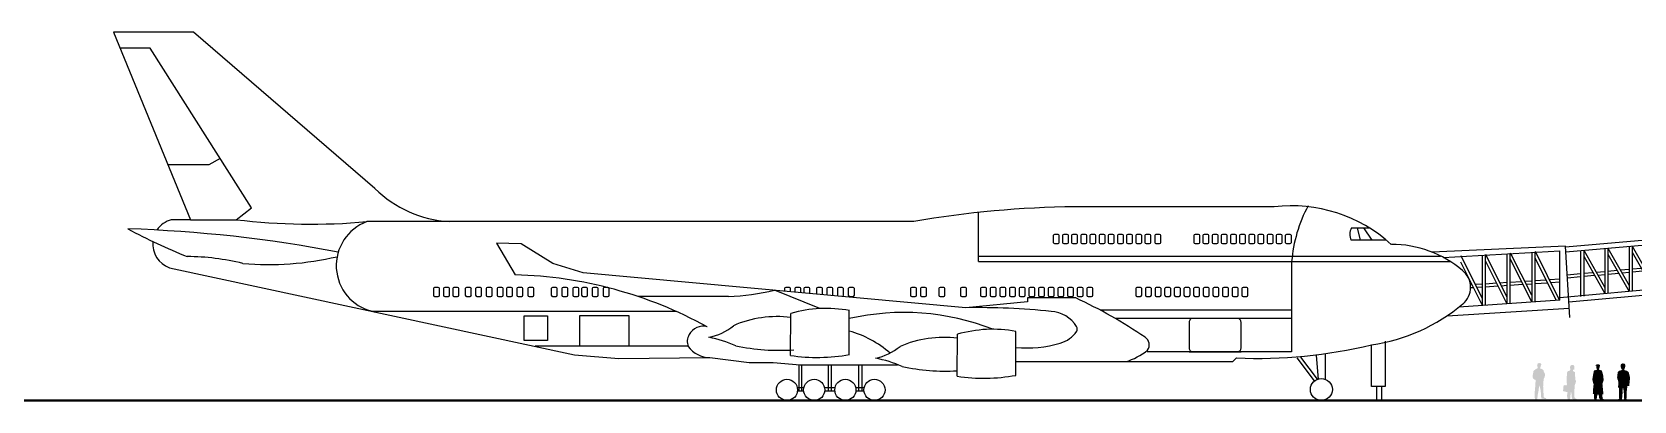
# Model space of a CAD drawing. Header units: metres. Extents: x 2330 to 2661, y 695 to 924.
# Drawn here: x 2389.9 to 2469.5, y 786.3 to 804.6 of the extents above; entities that cross this region are included whole.
import ezdxf

# ---------------------------------------------------------------- set-up
doc = ezdxf.new("R2010")
doc.units = ezdxf.units.M
doc.header["$LTSCALE"] = 20
doc.layers.add('Columns', color=30, linetype='Continuous', lineweight=40)
doc.layers.add('People', color=254, linetype='Continuous', lineweight=13)
doc.layers.add('Tree and Others', color=74, linetype='Continuous')

# ---------------------------------------------------------------- blocks, each defined once
blk = doc.blocks.new('*U2')
at = {"linetype": 'Continuous'}
for points in [[(8832, -3251), (8815, -3289), (8956, -3265)], [(8956, -3265), (8815, -3289), (8961, -3314)], [(8815, -3289), (8821, -3322), (8961, -3314)], [(8961, -3314), (8821, -3322), (8954, -3352)], [(8821, -3322), (8824, -3350), (8954, -3352)], [(8824, -3350), (8828, -3368), (8954, -3352)], [(8954, -3352), (8828, -3368), (8941, -3394)], [(8828, -3368), (8843, -3400), (8941, -3394)], [(8877, -3232), (8832, -3251), (8937, -3240)], [(8937, -3240), (8832, -3251), (8956, -3265)], [(8941, -3394), (8843, -3400), (8924, -3413)], [(8843, -3400), (8869, -3422), (8924, -3413)], [(8845, -3425), (8844, -3440), (8938, -3441)], [(8869, -3422), (8845, -3425), (8938, -3441)], [(8924, -3413), (8869, -3422), (8938, -3441)], [(8729, -3501), (8710, -3655), (9100, -3641)], [(9100, -3641), (8710, -3655), (9101, -3725)], [(8710, -3655), (8721, -3719), (9101, -3725)], [(8721, -3719), (8735, -3752), (9101, -3725)], [(8773, -3458), (8729, -3501), (9012, -3461)], [(9012, -3461), (8729, -3501), (9064, -3497)], [(9064, -3497), (8729, -3501), (9100, -3641)], [(9101, -3725), (8735, -3752), (9087, -3865)], [(8735, -3752), (8747, -3807), (9087, -3865)], [(8747, -3807), (8740, -3972), (9087, -3865)], [(9087, -3865), (8740, -3972), (9081, -3868)], [(9081, -3868), (8740, -3972), (9088, -3887)], [(9088, -3887), (8740, -3972), (9028, -3926)], [(8844, -3440), (8773, -3458), (8938, -3441)], [(8938, -3441), (8773, -3458), (9012, -3461)], [(9088, -3887), (9028, -3926), (9080, -3926)], [(8737, -4337), (8682, -4358), (8858, -4343)], [(8858, -4343), (8682, -4358), (8852, -4368)], [(8682, -4358), (8682, -4366), (8761, -4367)], [(8682, -4358), (8761, -4367), (8824, -4367)], [(8682, -4358), (8824, -4367), (8852, -4368)], [(8682, -4366), (8738, -4370), (8761, -4367)], [(8780, -4308), (8737, -4337), (8855, -4317)], [(8855, -4317), (8737, -4337), (8859, -4319)], [(8859, -4319), (8737, -4337), (8861, -4328)], [(8861, -4328), (8737, -4337), (8858, -4343)], [(9028, -3926), (8740, -3972), (8891, -3979)], [(8740, -3972), (8766, -3977), (8891, -3979)], [(8761, -4367), (8773, -4368), (8824, -4367)], [(8766, -3977), (8880, -3983), (8891, -3979)], [(8766, -3977), (8771, -4088), (8880, -3983)], [(8771, -4119), (8768, -4302), (8877, -4149)], [(8877, -4149), (8768, -4302), (8873, -4201)], [(8873, -4201), (8768, -4302), (8864, -4293)], [(8864, -4293), (8768, -4302), (8855, -4317)], [(8768, -4302), (8780, -4308), (8855, -4317)], [(8880, -3983), (8771, -4088), (8887, -3984)], [(8887, -3984), (8771, -4088), (8874, -4079)], [(8874, -4079), (8771, -4088), (8876, -4102)], [(8771, -4088), (8771, -4119), (8876, -4102)], [(8876, -4102), (8771, -4119), (8877, -4149)], [(8824, -4367), (8773, -4368), (8824, -4370)], [(8824, -4367), (8827, -4368), (8852, -4368)], [(9028, -3926), (8891, -3979), (9009, -4044)], [(8891, -3979), (8911, -4074), (9009, -4044)], [(9009, -4044), (8911, -4074), (9007, -4079)], [(8911, -4074), (8913, -4108), (9007, -4079)], [(9007, -4079), (8913, -4108), (9002, -4134)], [(8913, -4108), (8916, -4138), (9002, -4134)], [(8925, -4322), (8913, -4348), (9010, -4352)], [(8913, -4348), (8928, -4367), (9010, -4352)], [(9002, -4134), (8916, -4138), (9007, -4197)], [(8916, -4138), (8916, -4183), (9007, -4197)], [(8916, -4183), (8931, -4298), (9007, -4197)], [(8916, -4183), (8922, -4299), (8931, -4298)], [(8931, -4298), (8925, -4322), (9003, -4299)], [(9003, -4299), (8925, -4322), (8991, -4311)], [(8991, -4311), (8925, -4322), (9010, -4352)], [(9010, -4352), (8928, -4367), (9002, -4368)], [(9007, -4197), (8931, -4298), (9003, -4299)]]:
    blk.add_solid(points, dxfattribs=at)
blk = doc.blocks.new('*U4')
at = {"linetype": 'Continuous'}
for points in [[(7936, -2911), (7885, -3172), (8356, -3028)], [(8356, -3028), (7885, -3172), (8386, -3149)], [(8064, -2879), (7936, -2911), (8314, -2907)], [(8314, -2907), (7936, -2911), (8356, -3028)], [(8003, -2676), (8002, -2686), (8225, -2698)], [(8002, -2686), (8045, -2701), (8225, -2698)], [(8016, -2665), (8003, -2676), (8225, -2698)], [(8055, -2656), (8016, -2665), (8225, -2698)], [(8225, -2698), (8045, -2701), (8215, -2703)], [(8045, -2701), (8048, -2772), (8215, -2703)], [(8215, -2703), (8048, -2772), (8223, -2729)], [(8223, -2729), (8048, -2772), (8221, -2750)], [(8221, -2750), (8048, -2772), (8210, -2770)], [(8210, -2770), (8048, -2772), (8184, -2839)], [(8048, -2772), (8081, -2847), (8184, -2839)], [(8057, -2615), (8055, -2656), (8225, -2638)], [(8225, -2638), (8055, -2656), (8225, -2698)], [(8089, -2608), (8057, -2615), (8225, -2638)], [(8081, -2847), (8064, -2879), (8196, -2879)], [(8196, -2879), (8064, -2879), (8314, -2907)], [(8184, -2839), (8081, -2847), (8196, -2879)], [(8138, -2606), (8089, -2608), (8225, -2638)], [(7885, -3172), (7858, -3348), (8409, -3383)], [(7858, -3348), (7877, -3445), (8409, -3383)], [(8409, -3383), (7877, -3445), (8349, -3556)], [(7877, -3445), (7921, -3585), (8349, -3556)], [(7900, -3758), (7881, -4058), (8398, -4058)], [(8386, -3149), (7885, -3172), (8409, -3383)], [(7921, -3585), (7900, -3758), (8358, -3674)], [(8358, -3674), (7900, -3758), (8398, -4058)], [(8349, -3556), (7921, -3585), (8358, -3674)], [(8398, -4058), (7881, -4058), (7938, -4059)], [(8398, -4058), (7938, -4059), (8339, -4075)], [(7938, -4059), (8167, -4079), (8339, -4075)], [(7938, -4059), (8102, -4083), (8167, -4079)], [(7938, -4059), (7939, -4282), (8102, -4083)], [(8102, -4083), (7939, -4282), (7962, -4282)], [(7962, -4282), (7946, -4338), (8071, -4290)], [(8071, -4290), (7946, -4338), (8075, -4326)], [(8075, -4326), (7946, -4338), (8075, -4370)], [(7946, -4338), (7948, -4372), (8075, -4370)], [(8102, -4083), (7962, -4282), (8071, -4290)], [(8339, -4075), (8167, -4079), (8361, -4282)], [(8167, -4079), (8225, -4285), (8361, -4282)], [(8167, -4079), (8192, -4287), (8225, -4285)], [(8225, -4285), (8217, -4368), (8374, -4366)], [(8374, -4366), (8217, -4368), (8282, -4368)], [(8361, -4282), (8225, -4285), (8459, -4329)], [(8225, -4285), (8374, -4366), (8459, -4329)], [(8459, -4329), (8374, -4366), (8469, -4368)]]:
    blk.add_solid(points, dxfattribs=at)
blk = doc.blocks.new('A$C5AC052E7')
at = {"layer": 'Tree and Others'}
for p, q in [((-87.302, 11.757), (-91.277, 11.757)), ((-91.277, 11.757), (-87.442, 2.432)), ((-78.284, 3.977), (-87.302, 11.757)), ((-89.442, 10.949), (-90.945, 10.949)), ((-84.42, 3.023), (-89.442, 10.949)), ((-86.532, 5.153), (-88.561, 5.153)), ((-85.969, 5.467), (-86.532, 5.153)), ((-87.442, 2.432), (-88.398, 2.432)), ((-87.442, 2.432), (-85.171, 2.432)), ((-85.171, 2.432), (-84.42, 3.023)), ((-48.315, 0.348), (-48.315, 2.79)), ((-33.633, 3.075), (-43.528, 3.075)), ((-19.162, 1.083), (-2.35, 2.554)), ((-74.608, 2.338), (-78.687, 2.338)), ((-51.53, 2.338), (-74.608, 2.338)), ((-29.796, 2.02), (-28.896, 2.02)), ((-29.508, 2.02), (-29.359, 1.415)), ((-29.201, 2.02), (-28.783, 1.415)), ((-19.148, 0.833), (-2.358, 2.299)), ((-71.021, 1.232), (-72.253, 1.265)), ((-72.253, 1.265), (-71.316, -0.31)), ((-69.46, 0.248), (-71.021, 1.232)), ((-28.057, 1.415), (-29.811, 1.415)), ((-19.164, 1.122), (-25.784, 0.813)), ((-25.242, 0.559), (-19.446, 0.891)), ((-20.844, 0.811), (-20.844, -1.663)), ((-20.694, 0.82), (-20.694, -1.649)), ((-19.463, -1.562), (-20.662, 0.844)), ((-19.446, -1.56), (-19.446, 0.891)), ((-18.96, -2.429), (-19.164, 1.122)), ((-18.415, 0.897), (-18.415, -1.384)), ((-18.26, 0.911), (-18.265, -1.375)), ((-18.26, 0.911), (-17.208, -0.944)), ((-17.208, 1.003), (-17.208, -1.23)), ((-17.058, 1.016), (-17.058, -1.221)), ((-17.058, 1.016), (-16.002, -0.839)), ((-16.006, 1.108), (-16.006, -1.125)), ((-15.861, 0.822), (-14.803, -1.033)), ((-15.856, 1.121), (-15.856, -1.116)), ((-15.856, 1.121), (-14.805, -0.735)), ((-88.487, 0.043), (-68.373, -4.283)), ((-67.941, -0.201), (-69.46, 0.248)), ((-48.315, 0.625), (-25.367, 0.625)), ((-48.315, 0.348), (-24.882, 0.348)), ((-32.765, 0.348), (-32.765, -2.472)), ((-23.303, -1.804), (-24.363, 0.322)), ((-23.303, -1.468), (-24.35, 0.632)), ((-23.303, 0.67), (-23.303, -1.834)), ((-23.153, 0.679), (-23.153, -1.823)), ((-22.074, -1.734), (-23.133, 0.393)), ((-22.074, -1.397), (-23.121, 0.703)), ((-22.074, 0.741), (-22.074, -1.747)), ((-21.924, 0.749), (-21.924, -1.736)), ((-20.844, -1.663), (-21.904, 0.463)), ((-20.844, -1.327), (-21.891, 0.774)), ((-19.625, -1.573), (-20.675, 0.534)), ((-3.502, 0.008), (-19.446, -1.448)), ((-18.265, 0.612), (-17.206, -1.243)), ((-17.058, 0.717), (-16, -1.138)), ((-15.856, -0.011), (-15.409, 0.03)), ((-48.942, -1.942), (-67.941, -0.201)), ((-23.889, -0.794), (-23.809, -0.789)), ((-23.647, -0.779), (-23.303, -0.757)), ((-23.153, -0.748), (-22.583, -0.711)), ((-22.421, -0.701), (-22.074, -0.679)), ((-21.924, -0.669), (-21.358, -0.633)), ((-21.924, -0.82), (-21.285, -0.779)), ((-21.195, -0.623), (-20.844, -0.601)), ((-21.122, -0.769), (-20.844, -0.751)), ((-20.694, -0.591), (-20.132, -0.556)), ((-20.694, -0.742), (-20.059, -0.701)), ((-19.969, -0.545), (-19.446, -0.512)), ((-19.897, -0.691), (-19.446, -0.662)), ((-19.082, -0.307), (-18.415, -0.246)), ((-19.068, -0.456), (-18.415, -0.396)), ((-3.562, -0.25), (-19.004, -1.671)), ((-18.263, -0.383), (-17.725, -0.333)), ((-18.262, -0.232), (-17.807, -0.19)), ((-17.644, -0.175), (-17.208, -0.135)), ((-17.563, -0.318), (-17.208, -0.286)), ((-17.058, -0.122), (-16.603, -0.08)), ((-17.058, -0.272), (-16.522, -0.223)), ((-16.443, -0.065), (-16.006, -0.025)), ((-16.361, -0.208), (-16.006, -0.176)), ((-15.856, -0.162), (-15.328, -0.114)), ((-60.735, -1.388), (-65.213, -1.388)), ((-56.189, -1.987), (-58.441, -1.071)), ((-43.49, -1.454), (-45.883, -1.454)), ((-45.883, -1.454), (-45.883, -1.646)), ((-19.446, -1.56), (-24.461, -1.916)), ((-23.88, -0.944), (-23.736, -0.935)), ((-23.574, -0.925), (-23.303, -0.908)), ((-23.153, -0.898), (-22.511, -0.857)), ((-22.348, -0.847), (-22.074, -0.829)), ((-78.43, -2.12), (-63.343, -2.118)), ((-57.649, -4.317), (-57.632, -2.23)), ((-54.73, -4.27), (-54.73, -2.085)), ((-45.883, -1.646), (-48.942, -1.942)), ((-32.765, -2.066), (-42.272, -2.066)), ((-25.048, -2.349), (-18.987, -1.961)), ((-20.684, -1.648), (-20.694, -1.628)), ((-46.461, -5.303), (-46.461, -3.118)), ((-32.765, -2.472), (-41.534, -2.472)), ((-32.765, -2.472), (-32.765, -4.14)), ((-62.733, -3.861), (-70.338, -3.861)), ((-49.38, -5.35), (-49.363, -3.263)), ((-28.796, -5.849), (-28.796, -3.783)), ((-28.116, -3.607), (-28.116, -5.849)), ((-68.373, -4.283), (-66.17, -4.464)), ((-66.17, -4.464), (-61.653, -4.422)), ((-61.653, -4.422), (-59.708, -4.66)), ((-59.708, -4.66), (-58.51, -4.66)), ((-58.51, -4.66), (-57.178, -4.773)), ((-57.238, -4.768), (-57.238, -6.071)), ((-57.178, -4.773), (-52.33, -4.773)), ((-57.099, -4.773), (-57.099, -6.071)), ((-55.787, -4.773), (-55.787, -6.071)), ((-55.629, -4.773), (-55.629, -6.071)), ((-54.271, -4.773), (-54.271, -6.071)), ((-54.113, -4.773), (-54.113, -6.071)), ((-46.461, -4.623), (-35.68, -4.623)), ((-32.765, -4.14), (-39.941, -4.14)), ((-35.68, -4.623), (-35.497, -4.44)), ((-31.629, -5.579), (-32.492, -4.426)), ((-31.481, -5.495), (-32.305, -4.395)), ((-31.552, -4.311), (-31.454, -5.485)), ((-31.097, -4.246), (-31.097, -5.495)), ((-57.316, -5.903), (-56.985, -5.903)), ((-57.304, -6.071), (-56.997, -6.071)), ((-55.963, -5.903), (-55.437, -5.903)), ((-55.951, -6.071), (-55.449, -6.071)), ((-54.415, -5.903), (-53.993, -5.903)), ((-54.403, -6.071), (-54.006, -6.071)), ((-28.116, -5.849), (-28.796, -5.849))]:
    blk.add_line(p, q, dxfattribs=at)
for points in [[(-44.601, 1.638), (-44.601, 1.302)], [(-44.364, 1.699), (-44.54, 1.699)], [(-44.303, 1.302), (-44.303, 1.638)], [(-44.147, 1.638), (-44.147, 1.302)], [(-43.909, 1.699), (-44.086, 1.699)], [(-43.848, 1.302), (-43.848, 1.638)], [(-43.692, 1.638), (-43.692, 1.302)], [(-43.455, 1.699), (-43.631, 1.699)], [(-43.394, 1.302), (-43.394, 1.638)], [(-43.238, 1.638), (-43.238, 1.302)], [(-43, 1.699), (-43.177, 1.699)], [(-42.939, 1.302), (-42.939, 1.638)], [(-42.783, 1.638), (-42.783, 1.302)], [(-42.546, 1.699), (-42.722, 1.699)], [(-42.485, 1.302), (-42.485, 1.638)], [(-42.329, 1.638), (-42.329, 1.302)], [(-42.091, 1.699), (-42.268, 1.699)], [(-42.03, 1.302), (-42.03, 1.638)], [(-41.874, 1.638), (-41.874, 1.302)], [(-41.637, 1.699), (-41.813, 1.699)], [(-41.576, 1.302), (-41.576, 1.638)], [(-41.42, 1.638), (-41.42, 1.302)], [(-41.183, 1.699), (-41.359, 1.699)], [(-41.121, 1.302), (-41.121, 1.638)], [(-40.966, 1.638), (-40.966, 1.302)], [(-40.728, 1.699), (-40.904, 1.699)], [(-40.667, 1.302), (-40.667, 1.638)], [(-40.511, 1.638), (-40.511, 1.302)], [(-40.274, 1.699), (-40.45, 1.699)], [(-40.212, 1.302), (-40.212, 1.638)], [(-40.057, 1.638), (-40.057, 1.302)], [(-39.819, 1.699), (-39.995, 1.699)], [(-39.758, 1.302), (-39.758, 1.638)], [(-39.565, 1.638), (-39.565, 1.302)], [(-39.327, 1.699), (-39.504, 1.699)], [(-39.266, 1.302), (-39.266, 1.638)], [(-37.624, 1.638), (-37.624, 1.302)], [(-37.387, 1.699), (-37.563, 1.699)], [(-37.326, 1.302), (-37.326, 1.638)], [(-37.17, 1.638), (-37.17, 1.302)], [(-36.932, 1.699), (-37.109, 1.699)], [(-36.871, 1.302), (-36.871, 1.638)], [(-36.715, 1.638), (-36.715, 1.302)], [(-36.478, 1.699), (-36.654, 1.699)], [(-36.417, 1.302), (-36.417, 1.638)], [(-36.261, 1.638), (-36.261, 1.302)], [(-36.024, 1.699), (-36.2, 1.699)], [(-35.962, 1.302), (-35.962, 1.638)], [(-35.807, 1.638), (-35.807, 1.302)], [(-35.569, 1.699), (-35.745, 1.699)], [(-35.508, 1.302), (-35.508, 1.638)], [(-35.352, 1.638), (-35.352, 1.302)], [(-35.115, 1.699), (-35.291, 1.699)], [(-35.054, 1.302), (-35.054, 1.638)], [(-34.898, 1.638), (-34.898, 1.302)], [(-34.66, 1.699), (-34.837, 1.699)], [(-34.599, 1.302), (-34.599, 1.638)], [(-34.443, 1.638), (-34.443, 1.302)], [(-34.206, 1.699), (-34.382, 1.699)], [(-34.145, 1.302), (-34.145, 1.638)], [(-33.989, 1.638), (-33.989, 1.302)], [(-33.751, 1.699), (-33.928, 1.699)], [(-33.69, 1.302), (-33.69, 1.638)], [(-33.534, 1.638), (-33.534, 1.302)], [(-33.297, 1.699), (-33.473, 1.699)], [(-33.236, 1.302), (-33.236, 1.638)], [(-33.08, 1.638), (-33.08, 1.302)], [(-32.842, 1.699), (-33.019, 1.699)], [(-32.781, 1.302), (-32.781, 1.638)], [(-44.54, 1.241), (-44.364, 1.241)], [(-44.086, 1.241), (-43.909, 1.241)], [(-43.631, 1.241), (-43.455, 1.241)], [(-43.177, 1.241), (-43, 1.241)], [(-42.722, 1.241), (-42.546, 1.241)], [(-42.268, 1.241), (-42.091, 1.241)], [(-41.813, 1.241), (-41.637, 1.241)], [(-41.359, 1.241), (-41.183, 1.241)], [(-40.904, 1.241), (-40.728, 1.241)], [(-40.45, 1.241), (-40.274, 1.241)], [(-39.995, 1.241), (-39.819, 1.241)], [(-39.504, 1.241), (-39.327, 1.241)], [(-37.563, 1.241), (-37.387, 1.241)], [(-37.109, 1.241), (-36.932, 1.241)], [(-36.654, 1.241), (-36.478, 1.241)], [(-36.2, 1.241), (-36.024, 1.241)], [(-35.745, 1.241), (-35.569, 1.241)], [(-35.291, 1.241), (-35.115, 1.241)], [(-34.837, 1.241), (-34.66, 1.241)], [(-34.382, 1.241), (-34.206, 1.241)], [(-33.928, 1.241), (-33.751, 1.241)], [(-33.473, 1.241), (-33.297, 1.241)], [(-33.019, 1.241), (-32.842, 1.241)], [(-75.384, -0.991), (-75.384, -1.327)], [(-75.146, -0.93), (-75.323, -0.93)], [(-75.323, -1.388), (-75.146, -1.388)], [(-75.085, -1.327), (-75.085, -0.991)], [(-74.879, -0.991), (-74.879, -1.327)], [(-74.642, -0.93), (-74.818, -0.93)], [(-74.818, -1.388), (-74.642, -1.388)], [(-74.581, -1.327), (-74.581, -0.991)], [(-74.422, -0.991), (-74.422, -1.327)], [(-74.184, -0.93), (-74.361, -0.93)], [(-74.361, -1.388), (-74.184, -1.388)], [(-74.123, -1.327), (-74.123, -0.991)], [(-73.799, -0.991), (-73.799, -1.327)], [(-73.561, -0.93), (-73.738, -0.93)], [(-73.738, -1.388), (-73.561, -1.388)], [(-73.5, -1.327), (-73.5, -0.991)], [(-73.286, -0.991), (-73.286, -1.327)], [(-73.049, -0.93), (-73.225, -0.93)], [(-73.225, -1.388), (-73.049, -1.388)], [(-72.988, -1.327), (-72.988, -0.991)], [(-72.762, -0.991), (-72.762, -1.327)], [(-72.525, -0.93), (-72.701, -0.93)], [(-72.701, -1.388), (-72.525, -1.388)], [(-72.464, -1.327), (-72.464, -0.991)], [(-72.217, -0.991), (-72.217, -1.327)], [(-71.979, -0.93), (-72.156, -0.93)], [(-72.156, -1.388), (-71.979, -1.388)], [(-71.918, -1.327), (-71.918, -0.991)], [(-71.76, -0.991), (-71.76, -1.327)], [(-71.523, -0.93), (-71.699, -0.93)], [(-71.699, -1.388), (-71.523, -1.388)], [(-71.462, -1.327), (-71.462, -0.991)], [(-71.236, -0.991), (-71.236, -1.327)], [(-70.999, -0.93), (-71.175, -0.93)], [(-71.175, -1.388), (-70.999, -1.388)], [(-70.937, -1.327), (-70.937, -0.991)], [(-70.691, -0.991), (-70.691, -1.327)], [(-70.453, -0.93), (-70.63, -0.93)], [(-70.63, -1.388), (-70.453, -1.388)], [(-70.392, -1.327), (-70.392, -0.991)], [(-69.528, -0.991), (-69.528, -1.327)], [(-69.291, -0.93), (-69.467, -0.93)], [(-69.467, -1.388), (-69.291, -1.388)], [(-69.23, -1.327), (-69.23, -0.991)], [(-69.004, -0.991), (-69.004, -1.327)], [(-68.767, -0.93), (-68.943, -0.93)], [(-68.943, -1.388), (-68.767, -1.388)], [(-68.705, -1.327), (-68.705, -0.991)], [(-68.459, -0.991), (-68.459, -1.327)], [(-68.221, -0.93), (-68.398, -0.93)], [(-68.398, -1.388), (-68.221, -1.388)], [(-68.16, -1.327), (-68.16, -0.991)], [(-68.022, -0.991), (-68.022, -1.327)], [(-67.785, -0.93), (-67.961, -0.93)], [(-67.961, -1.388), (-67.785, -1.388)], [(-67.724, -1.327), (-67.724, -0.991)], [(-67.498, -0.991), (-67.498, -1.327)], [(-67.261, -0.93), (-67.437, -0.93)], [(-67.437, -1.388), (-67.261, -1.388)], [(-67.199, -1.327), (-67.199, -0.991)], [(-66.953, -0.991), (-66.953, -1.327)], [(-66.715, -0.93), (-66.892, -0.93)], [(-66.892, -1.388), (-66.715, -1.388)], [(-66.654, -1.327), (-66.654, -0.991)], [(-57.947, -0.991), (-57.947, -1.117)], [(-57.709, -0.93), (-57.886, -0.93)], [(-57.648, -1.144), (-57.648, -0.991)], [(-57.442, -0.991), (-57.442, -1.163)], [(-57.205, -0.93), (-57.381, -0.93)], [(-57.144, -1.19), (-57.144, -0.991)], [(-56.985, -0.991), (-56.985, -1.205)], [(-56.747, -0.93), (-56.924, -0.93)], [(-56.686, -1.232), (-56.686, -0.991)], [(-56.362, -0.991), (-56.362, -1.262)], [(-56.124, -0.93), (-56.301, -0.93)], [(-56.063, -1.289), (-56.063, -0.991)], [(-55.849, -0.991), (-55.849, -1.309)], [(-55.612, -0.93), (-55.788, -0.93)], [(-55.551, -1.327), (-55.551, -0.991)], [(-55.325, -0.991), (-55.325, -1.327)], [(-55.088, -0.93), (-55.264, -0.93)], [(-55.027, -1.327), (-55.027, -0.991)], [(-54.78, -0.991), (-54.78, -1.327)], [(-54.542, -0.93), (-54.719, -0.93)], [(-54.719, -1.388), (-54.542, -1.388)], [(-54.481, -1.327), (-54.481, -0.991)], [(-51.692, -0.991), (-51.692, -1.327)], [(-51.454, -0.93), (-51.631, -0.93)], [(-51.631, -1.388), (-51.454, -1.388)], [(-51.393, -1.327), (-51.393, -0.991)], [(-51.203, -0.991), (-51.203, -1.327)], [(-50.965, -0.93), (-51.142, -0.93)], [(-51.142, -1.388), (-50.965, -1.388)], [(-50.904, -1.327), (-50.904, -0.991)], [(-50.282, -0.991), (-50.282, -1.327)], [(-50.045, -0.93), (-50.221, -0.93)], [(-50.221, -1.388), (-50.045, -1.388)], [(-49.984, -1.327), (-49.984, -0.991)], [(-49.203, -0.991), (-49.203, -1.327)], [(-48.966, -0.93), (-49.142, -0.93)], [(-49.142, -1.388), (-48.966, -1.388)], [(-48.905, -1.327), (-48.905, -0.991)], [(-48.213, -0.991), (-48.213, -1.327)], [(-47.975, -0.93), (-48.151, -0.93)], [(-48.151, -1.388), (-47.975, -1.388)], [(-47.914, -1.327), (-47.914, -0.991)], [(-47.733, -0.991), (-47.733, -1.327)], [(-47.495, -0.93), (-47.672, -0.93)], [(-47.672, -1.388), (-47.495, -1.388)], [(-47.434, -1.327), (-47.434, -0.991)], [(-47.253, -0.991), (-47.253, -1.327)], [(-47.016, -0.93), (-47.192, -0.93)], [(-47.192, -1.388), (-47.016, -1.388)], [(-46.954, -1.327), (-46.954, -0.991)], [(-46.773, -0.991), (-46.773, -1.327)], [(-46.536, -0.93), (-46.712, -0.93)], [(-46.712, -1.388), (-46.536, -1.388)], [(-46.475, -1.327), (-46.475, -0.991)], [(-46.293, -0.991), (-46.293, -1.327)], [(-46.056, -0.93), (-46.232, -0.93)], [(-46.232, -1.388), (-46.056, -1.388)], [(-45.995, -1.327), (-45.995, -0.991)], [(-45.814, -0.991), (-45.814, -1.327)], [(-45.576, -0.93), (-45.752, -0.93)], [(-45.752, -1.388), (-45.576, -1.388)], [(-45.515, -1.327), (-45.515, -0.991)], [(-45.334, -0.991), (-45.334, -1.327)], [(-45.096, -0.93), (-45.273, -0.93)], [(-45.273, -1.388), (-45.096, -1.388)], [(-45.035, -1.327), (-45.035, -0.991)], [(-44.854, -0.991), (-44.854, -1.327)], [(-44.616, -0.93), (-44.793, -0.93)], [(-44.793, -1.388), (-44.616, -1.388)], [(-44.555, -1.327), (-44.555, -0.991)], [(-44.374, -0.991), (-44.374, -1.327)], [(-44.137, -0.93), (-44.313, -0.93)], [(-44.313, -1.388), (-44.137, -1.388)], [(-44.075, -1.327), (-44.075, -0.991)], [(-43.894, -0.991), (-43.894, -1.327)], [(-43.657, -0.93), (-43.833, -0.93)], [(-43.833, -1.388), (-43.657, -1.388)], [(-43.596, -1.327), (-43.596, -0.991)], [(-43.414, -0.991), (-43.414, -1.327)], [(-43.177, -0.93), (-43.353, -0.93)], [(-43.353, -1.388), (-43.177, -1.388)], [(-43.116, -1.327), (-43.116, -0.991)], [(-42.935, -0.991), (-42.935, -1.327)], [(-42.697, -0.93), (-42.873, -0.93)], [(-42.873, -1.388), (-42.697, -1.388)], [(-42.636, -1.327), (-42.636, -0.991)], [(-40.511, -0.991), (-40.511, -1.327)], [(-40.274, -0.93), (-40.45, -0.93)], [(-40.45, -1.388), (-40.274, -1.388)], [(-40.212, -1.327), (-40.212, -0.991)], [(-40.031, -0.991), (-40.031, -1.327)], [(-39.794, -0.93), (-39.97, -0.93)], [(-39.97, -1.388), (-39.794, -1.388)], [(-39.733, -1.327), (-39.733, -0.991)], [(-39.551, -0.991), (-39.551, -1.327)], [(-39.314, -0.93), (-39.49, -0.93)], [(-39.49, -1.388), (-39.314, -1.388)], [(-39.253, -1.327), (-39.253, -0.991)], [(-39.072, -0.991), (-39.072, -1.327)], [(-38.834, -0.93), (-39.01, -0.93)], [(-39.01, -1.388), (-38.834, -1.388)], [(-38.773, -1.327), (-38.773, -0.991)], [(-38.592, -0.991), (-38.592, -1.327)], [(-38.354, -0.93), (-38.531, -0.93)], [(-38.531, -1.388), (-38.354, -1.388)], [(-38.293, -1.327), (-38.293, -0.991)], [(-38.112, -0.991), (-38.112, -1.327)], [(-37.875, -0.93), (-38.051, -0.93)], [(-38.051, -1.388), (-37.875, -1.388)], [(-37.813, -1.327), (-37.813, -0.991)], [(-37.632, -0.991), (-37.632, -1.327)], [(-37.395, -0.93), (-37.571, -0.93)], [(-37.571, -1.388), (-37.395, -1.388)], [(-37.334, -1.327), (-37.334, -0.991)], [(-37.152, -0.991), (-37.152, -1.327)], [(-36.915, -0.93), (-37.091, -0.93)], [(-37.091, -1.388), (-36.915, -1.388)], [(-36.854, -1.327), (-36.854, -0.991)], [(-36.673, -0.991), (-36.673, -1.327)], [(-36.435, -0.93), (-36.611, -0.93)], [(-36.611, -1.388), (-36.435, -1.388)], [(-36.374, -1.327), (-36.374, -0.991)], [(-36.193, -0.991), (-36.193, -1.327)], [(-35.955, -0.93), (-36.132, -0.93)], [(-36.132, -1.388), (-35.955, -1.388)], [(-35.894, -1.327), (-35.894, -0.991)], [(-35.713, -0.991), (-35.713, -1.327)], [(-35.475, -0.93), (-35.652, -0.93)], [(-35.652, -1.388), (-35.475, -1.388)], [(-35.414, -1.327), (-35.414, -0.991)], [(-35.233, -0.991), (-35.233, -1.327)], [(-34.996, -0.93), (-35.172, -0.93)], [(-35.172, -1.388), (-34.996, -1.388)], [(-34.935, -1.327), (-34.935, -0.991)], [(-35.279, -2.472), (-37.857, -2.472)], [(-37.857, -2.667), (-37.857, -3.945)], [(-35.279, -3.945), (-35.279, -2.667)], [(-37.857, -4.14), (-35.279, -4.14)], [(-28.557, -5.849), (-28.557, -6.55), (-28.294, -6.55), (-28.294, -5.849)]]:
    blk.add_lwpolyline(points, dxfattribs=at)
for points in [[(-69.714, -3.575), (-70.875, -3.575), (-70.875, -2.354), (-69.714, -2.354)], [(-65.684, -3.861), (-68.115, -3.861), (-68.115, -2.336), (-65.684, -2.336)]]:
    blk.add_lwpolyline(points, close=True, dxfattribs=at)
for centre, radius in [((-57.827, -6.025), 0.525), ((-56.474, -6.025), 0.525), ((-54.926, -6.025), 0.525), ((-53.483, -6.025), 0.525), ((-31.289, -6.005), 0.545)]:
    blk.add_circle(centre, radius, dxfattribs=at)
for centre, radius, start, end in [((-74.228, 8.135), 5.809, 225.70795, 266.243), ((-88.069, 1.224), 1.252, 105.26549, 146.46247), ((-81.487, 32.838), 30.629, 263.09303, 275.24598), ((-42.925, -47.257), 50.336, 90.6864, 99.84311), ((-32.782, -4.261), 7.385, 47.74747, 96.62044), ((-25.627, -0.236), 7.162, 152.01894, 175.32809), ((-92.603, -64.15), 66.158, 79.11539, 88.22735), ((-77.156, 26.845), 28.25, 241.6821, 248.28229), ((-77.872, 0.148), 2.336, 110.4128, 256.18154), ((-44.54, 1.638), 0.0611, 90, 180), ((-44.364, 1.638), 0.0611, 0, 90), ((-44.086, 1.638), 0.0611, 90, 180), ((-43.909, 1.638), 0.0611, 0, 90), ((-43.631, 1.638), 0.0611, 90, 180), ((-43.455, 1.638), 0.0611, 0, 90), ((-43.177, 1.638), 0.0611, 90, 180), ((-43, 1.638), 0.0611, 0, 90), ((-42.722, 1.638), 0.0611, 90, 180), ((-42.546, 1.638), 0.0611, 0, 90), ((-42.268, 1.638), 0.0611, 90, 180), ((-42.091, 1.638), 0.0611, 0, 90), ((-41.813, 1.638), 0.0611, 90, 180), ((-41.637, 1.638), 0.0611, 0, 90), ((-41.359, 1.638), 0.0611, 90, 180), ((-41.183, 1.638), 0.0611, 0, 90), ((-40.904, 1.638), 0.0611, 90, 180), ((-40.728, 1.638), 0.0611, 0, 90), ((-40.45, 1.638), 0.0611, 90, 180), ((-40.274, 1.638), 0.0611, 0, 90), ((-39.995, 1.638), 0.0611, 90, 180), ((-39.819, 1.638), 0.0611, 0, 90), ((-39.504, 1.638), 0.0611, 90, 180), ((-39.327, 1.638), 0.0611, 0, 90), ((-37.563, 1.638), 0.0611, 90, 180), ((-37.387, 1.638), 0.0611, 0, 90), ((-37.109, 1.638), 0.0611, 90, 180), ((-36.932, 1.638), 0.0611, 0, 90), ((-36.654, 1.638), 0.0611, 90, 180), ((-36.478, 1.638), 0.0611, 0, 90), ((-36.2, 1.638), 0.0611, 90, 180), ((-36.024, 1.638), 0.0611, 0, 90), ((-35.745, 1.638), 0.0611, 90, 180), ((-35.569, 1.638), 0.0611, 0, 90), ((-35.291, 1.638), 0.0611, 90, 180), ((-35.115, 1.638), 0.0611, 0, 90), ((-34.837, 1.638), 0.0611, 90, 180), ((-34.66, 1.638), 0.0611, 0, 90), ((-34.382, 1.638), 0.0611, 90, 180), ((-34.206, 1.638), 0.0611, 0, 90), ((-33.928, 1.638), 0.0611, 90, 180), ((-33.751, 1.638), 0.0611, 0, 90), ((-33.473, 1.638), 0.0611, 90, 180), ((-33.297, 1.638), 0.0611, 0, 90), ((-33.019, 1.638), 0.0611, 90, 180), ((-32.842, 1.638), 0.0611, 0, 90), ((-29.214, 1.703), 0.663, 151.50696, 205.78218), ((-88.069, 1.224), 1.252, 174.38886, 250.49337), ((-44.54, 1.302), 0.0611, 180, 270), ((-44.364, 1.302), 0.0611, 270, 0), ((-44.086, 1.302), 0.0611, 180, 270), ((-43.909, 1.302), 0.0611, 270, 0), ((-43.631, 1.302), 0.0611, 180, 270), ((-43.455, 1.302), 0.0611, 270, 0), ((-43.177, 1.302), 0.0611, 180, 270), ((-43, 1.302), 0.0611, 270, 0), ((-42.722, 1.302), 0.0611, 180, 270), ((-42.546, 1.302), 0.0611, 270, 0), ((-42.268, 1.302), 0.0611, 180, 270), ((-42.091, 1.302), 0.0611, 270, 0), ((-41.813, 1.302), 0.0611, 180, 270), ((-41.637, 1.302), 0.0611, 270, 0), ((-41.359, 1.302), 0.0611, 180, 270), ((-41.183, 1.302), 0.0611, 270, 0), ((-40.904, 1.302), 0.0611, 180, 270), ((-40.728, 1.302), 0.0611, 270, 0), ((-40.45, 1.302), 0.0611, 180, 270), ((-40.274, 1.302), 0.0611, 270, 0), ((-39.995, 1.302), 0.0611, 180, 270), ((-39.819, 1.302), 0.0611, 270, 0), ((-39.504, 1.302), 0.0611, 180, 270), ((-39.327, 1.302), 0.0611, 270, 0), ((-37.563, 1.302), 0.0611, 180, 270), ((-37.387, 1.302), 0.0611, 270, 0), ((-37.109, 1.302), 0.0611, 180, 270), ((-36.932, 1.302), 0.0611, 270, 0), ((-36.654, 1.302), 0.0611, 180, 270), ((-36.478, 1.302), 0.0611, 270, 0), ((-36.2, 1.302), 0.0611, 180, 270), ((-36.024, 1.302), 0.0611, 270, 0), ((-35.745, 1.302), 0.0611, 180, 270), ((-35.569, 1.302), 0.0611, 270, 0), ((-35.291, 1.302), 0.0611, 180, 270), ((-35.115, 1.302), 0.0611, 270, 0), ((-34.837, 1.302), 0.0611, 180, 270), ((-34.66, 1.302), 0.0611, 270, 0), ((-34.382, 1.302), 0.0611, 180, 270), ((-34.206, 1.302), 0.0611, 270, 0), ((-33.928, 1.302), 0.0611, 180, 270), ((-33.751, 1.302), 0.0611, 270, 0), ((-33.473, 1.302), 0.0611, 180, 270), ((-33.297, 1.302), 0.0611, 270, 0), ((-33.019, 1.302), 0.0611, 180, 270), ((-32.842, 1.302), 0.0611, 270, 0), ((-27.809, -4.215), 5.421, 49.41524, 90.06765), ((-87.7, -11.443), 12.044, 76.29378, 89.56662), ((-83.562, 15.192), 14.989, 265.08487, 283.09736), ((-71.86, -21.192), 20.889, 61.19981, 88.51012), ((-24.947, -0.933), 1.067, 309.35949, 51.49224), ((-75.323, -0.991), 0.0611, 90, 180), ((-75.323, -1.327), 0.0611, 180, 270), ((-75.146, -0.991), 0.0611, 0, 90), ((-75.146, -1.327), 0.0611, 270, 0), ((-74.818, -0.991), 0.0611, 90, 180), ((-74.818, -1.327), 0.0611, 180, 270), ((-74.642, -0.991), 0.0611, 0, 90), ((-74.642, -1.327), 0.0611, 270, 0), ((-74.361, -0.991), 0.0611, 90, 180), ((-74.361, -1.327), 0.0611, 180, 270), ((-74.184, -0.991), 0.0611, 0, 90), ((-74.184, -1.327), 0.0611, 270, 0), ((-73.738, -0.991), 0.0611, 90, 180), ((-73.738, -1.327), 0.0611, 180, 270), ((-73.561, -0.991), 0.0611, 0, 90), ((-73.561, -1.327), 0.0611, 270, 0), ((-73.225, -0.991), 0.0611, 90, 180), ((-73.225, -1.327), 0.0611, 180, 270), ((-73.049, -0.991), 0.0611, 0, 90), ((-73.049, -1.327), 0.0611, 270, 0), ((-72.701, -0.991), 0.0611, 90, 180), ((-72.701, -1.327), 0.0611, 180, 270), ((-72.525, -0.991), 0.0611, 0, 90), ((-72.525, -1.327), 0.0611, 270, 0), ((-72.156, -0.991), 0.0611, 90, 180), ((-72.156, -1.327), 0.0611, 180, 270), ((-71.979, -0.991), 0.0611, 0, 90), ((-71.979, -1.327), 0.0611, 270, 0), ((-71.699, -0.991), 0.0611, 90, 180), ((-71.699, -1.327), 0.0611, 180, 270), ((-71.523, -0.991), 0.0611, 0, 90), ((-71.523, -1.327), 0.0611, 270, 0), ((-71.175, -0.991), 0.0611, 90, 180), ((-71.175, -1.327), 0.0611, 180, 270), ((-70.999, -0.991), 0.0611, 0, 90), ((-70.999, -1.327), 0.0611, 270, 0), ((-70.63, -0.991), 0.0611, 90, 180), ((-70.63, -1.327), 0.0611, 180, 270), ((-70.453, -0.991), 0.0611, 0, 90), ((-70.453, -1.327), 0.0611, 270, 0), ((-69.467, -0.991), 0.0611, 90, 180), ((-69.467, -1.327), 0.0611, 180, 270), ((-69.291, -0.991), 0.0611, 0, 90), ((-69.291, -1.327), 0.0611, 270, 0), ((-68.943, -0.991), 0.0611, 90, 180), ((-68.943, -1.327), 0.0611, 180, 270), ((-68.767, -0.991), 0.0611, 0, 90), ((-68.767, -1.327), 0.0611, 270, 0), ((-68.398, -0.991), 0.0611, 90, 180), ((-68.398, -1.327), 0.0611, 180, 270), ((-68.221, -0.991), 0.0611, 0, 90), ((-68.221, -1.327), 0.0611, 270, 0), ((-67.961, -0.991), 0.0611, 90, 180), ((-67.961, -1.327), 0.0611, 180, 270), ((-67.785, -0.991), 0.0611, 0, 90), ((-67.785, -1.327), 0.0611, 270, 0), ((-67.437, -0.991), 0.0611, 90, 180), ((-67.437, -1.327), 0.0611, 180, 270), ((-67.261, -0.991), 0.0611, 0, 90), ((-67.261, -1.327), 0.0611, 270, 0), ((-66.892, -0.991), 0.0611, 90, 180), ((-66.892, -1.327), 0.0611, 180, 270), ((-66.715, -0.991), 0.0611, 0, 90), ((-66.715, -1.327), 0.0611, 270, 0), ((-61.209, 10.509), 11.907, 272.28408, 283.44056), ((-57.886, -0.991), 0.0611, 90, 180), ((-57.709, -0.991), 0.0611, 0, 90), ((-57.381, -0.991), 0.0611, 90, 180), ((-57.205, -0.991), 0.0611, 0, 90), ((-56.924, -0.991), 0.0611, 90, 180), ((-56.747, -0.991), 0.0611, 0, 90), ((-56.301, -0.991), 0.0611, 90, 180), ((-56.124, -0.991), 0.0611, 0, 90), ((-55.788, -0.991), 0.0611, 90, 180), ((-55.612, -0.991), 0.0611, 0, 90), ((-55.612, -1.327), 0.0611, 350.98448, 0), ((-55.264, -0.991), 0.0611, 90, 180), ((-55.264, -1.327), 0.0611, 180, 210.57015), ((-55.088, -0.991), 0.0611, 0, 90), ((-55.088, -1.327), 0.0611, 296.74269, 0), ((-54.719, -0.991), 0.0611, 90, 180), ((-54.719, -1.327), 0.0611, 180, 270), ((-54.542, -0.991), 0.0611, 0, 90), ((-54.542, -1.327), 0.0611, 270, 0), ((-51.631, -0.991), 0.0611, 90, 180), ((-51.631, -1.327), 0.0611, 180, 270), ((-51.454, -0.991), 0.0611, 0, 90), ((-51.454, -1.327), 0.0611, 270, 0), ((-51.142, -0.991), 0.0611, 90, 180), ((-51.142, -1.327), 0.0611, 180, 270), ((-50.965, -0.991), 0.0611, 0, 90), ((-50.965, -1.327), 0.0611, 270, 0), ((-50.221, -0.991), 0.0611, 90, 180), ((-50.221, -1.327), 0.0611, 180, 270), ((-50.045, -0.991), 0.0611, 0, 90), ((-50.045, -1.327), 0.0611, 270, 0), ((-49.142, -0.991), 0.0611, 90, 180), ((-49.142, -1.327), 0.0611, 180, 270), ((-48.966, -0.991), 0.0611, 0, 90), ((-48.966, -1.327), 0.0611, 270, 0), ((-48.151, -0.991), 0.0611, 90, 180), ((-48.151, -1.327), 0.0611, 180, 270), ((-47.975, -0.991), 0.0611, 0, 90), ((-47.975, -1.327), 0.0611, 270, 0), ((-47.672, -0.991), 0.0611, 90, 180), ((-47.672, -1.327), 0.0611, 180, 270), ((-47.495, -0.991), 0.0611, 0, 90), ((-47.495, -1.327), 0.0611, 270, 0), ((-47.192, -0.991), 0.0611, 90, 180), ((-47.192, -1.327), 0.0611, 180, 270), ((-47.016, -0.991), 0.0611, 0, 90), ((-47.016, -1.327), 0.0611, 270, 0), ((-46.712, -0.991), 0.0611, 90, 180), ((-46.712, -1.327), 0.0611, 180, 270), ((-46.536, -0.991), 0.0611, 0, 90), ((-46.536, -1.327), 0.0611, 270, 0), ((-46.232, -0.991), 0.0611, 90, 180), ((-46.232, -1.327), 0.0611, 180, 270), ((-46.056, -0.991), 0.0611, 0, 90), ((-46.056, -1.327), 0.0611, 270, 0), ((-45.752, -0.991), 0.0611, 90, 180), ((-45.752, -1.327), 0.0611, 180, 270), ((-45.576, -0.991), 0.0611, 0, 90), ((-45.576, -1.327), 0.0611, 270, 0), ((-45.273, -0.991), 0.0611, 90, 180), ((-45.273, -1.327), 0.0611, 180, 270), ((-45.096, -0.991), 0.0611, 0, 90), ((-45.096, -1.327), 0.0611, 270, 0), ((-44.793, -0.991), 0.0611, 90, 180), ((-44.793, -1.327), 0.0611, 180, 270), ((-44.616, -0.991), 0.0611, 0, 90), ((-44.616, -1.327), 0.0611, 270, 0), ((-44.313, -0.991), 0.0611, 90, 180), ((-44.313, -1.327), 0.0611, 180, 270), ((-44.137, -0.991), 0.0611, 0, 90), ((-44.137, -1.327), 0.0611, 270, 0), ((-43.833, -0.991), 0.0611, 90, 180), ((-43.833, -1.327), 0.0611, 180, 270), ((-43.657, -0.991), 0.0611, 0, 90), ((-43.657, -1.327), 0.0611, 270, 0), ((-53.834, -23.717), 24.548, 55.821, 65.0801), ((-43.353, -0.991), 0.0611, 90, 180), ((-43.353, -1.327), 0.0611, 180, 270), ((-43.177, -0.991), 0.0611, 0, 90), ((-43.177, -1.327), 0.0611, 270, 0), ((-42.873, -0.991), 0.0611, 90, 180), ((-42.873, -1.327), 0.0611, 180, 270), ((-42.697, -0.991), 0.0611, 0, 90), ((-42.697, -1.327), 0.0611, 270, 0), ((-40.45, -0.991), 0.0611, 90, 180), ((-40.45, -1.327), 0.0611, 180, 270), ((-40.274, -0.991), 0.0611, 0, 90), ((-40.274, -1.327), 0.0611, 270, 0), ((-39.97, -0.991), 0.0611, 90, 180), ((-39.97, -1.327), 0.0611, 180, 270), ((-39.794, -0.991), 0.0611, 0, 90), ((-39.794, -1.327), 0.0611, 270, 0), ((-39.49, -0.991), 0.0611, 90, 180), ((-39.49, -1.327), 0.0611, 180, 270), ((-39.314, -0.991), 0.0611, 0, 90), ((-39.314, -1.327), 0.0611, 270, 0), ((-39.01, -0.991), 0.0611, 90, 180), ((-39.01, -1.327), 0.0611, 180, 270), ((-38.834, -0.991), 0.0611, 0, 90), ((-38.834, -1.327), 0.0611, 270, 0), ((-38.531, -0.991), 0.0611, 90, 180), ((-38.531, -1.327), 0.0611, 180, 270), ((-38.354, -0.991), 0.0611, 0, 90), ((-38.354, -1.327), 0.0611, 270, 0), ((-38.051, -0.991), 0.0611, 90, 180), ((-38.051, -1.327), 0.0611, 180, 270), ((-37.875, -0.991), 0.0611, 0, 90), ((-37.875, -1.327), 0.0611, 270, 0), ((-37.571, -0.991), 0.0611, 90, 180), ((-37.571, -1.327), 0.0611, 180, 270), ((-37.395, -0.991), 0.0611, 0, 90), ((-37.395, -1.327), 0.0611, 270, 0), ((-37.091, -0.991), 0.0611, 90, 180), ((-37.091, -1.327), 0.0611, 180, 270), ((-36.915, -0.991), 0.0611, 0, 90), ((-36.915, -1.327), 0.0611, 270, 0), ((-36.611, -0.991), 0.0611, 90, 180), ((-36.611, -1.327), 0.0611, 180, 270), ((-36.435, -0.991), 0.0611, 0, 90), ((-36.435, -1.327), 0.0611, 270, 0), ((-36.132, -0.991), 0.0611, 90, 180), ((-36.132, -1.327), 0.0611, 180, 270), ((-35.955, -0.991), 0.0611, 0, 90), ((-35.955, -1.327), 0.0611, 270, 0), ((-35.652, -0.991), 0.0611, 90, 180), ((-35.652, -1.327), 0.0611, 180, 270), ((-35.475, -0.991), 0.0611, 0, 90), ((-35.475, -1.327), 0.0611, 270, 0), ((-35.172, -0.991), 0.0611, 90, 180), ((-35.172, -1.327), 0.0611, 180, 270), ((-34.996, -0.991), 0.0611, 0, 90), ((-34.996, -1.327), 0.0611, 270, 0), ((-58.332, -7.729), 5.345, 82.48475, 113.71961), ((-55.874, -8.263), 6.284, 79.50557, 106.2375), ((-52.019, -14.314), 12.135, 68.63679, 102.91168), ((-48.376, -36.843), 34.906, 83.97846, 90.92976), ((-44.799, -3.726), 1.599, 31.94918, 86.96112), ((-30.088, 5.171), 9.047, 278.20903, 310.01924), ((-61.984, -3.657), 0.793, 76.25822, 151.62006), ((-62.239, -0.705), 2.761, 281.2488, 309.5102), ((-56.147, -8.124), 5.22, 48.81495, 74.24873), ((-47.606, -9.297), 6.284, 79.50557, 106.2375), ((-44.686, -2.234), 1.532, 286.37079, 324.9557), ((-43.707, -3.01), 0.295, 339.32158, 26.00314), ((-37.662, -2.667), 0.195, 88.44889, 180), ((-35.474, -2.667), 0.195, 0, 91.55111), ((-62.139, -3.62), 0.641, 147.98963, 202.57641), ((-61.648, -3.089), 1.333, 215.644, 269.77961), ((-63.112, -10.214), 6.945, 66.7674, 78.27446), ((-58.185, 6.539), 10.599, 258.09334, 273.77121), ((-53.97, -1.739), 2.761, 281.2488, 309.5102), ((-50.063, -8.762), 5.345, 82.48475, 113.71961), ((-45.867, 1.622), 5.565, 263.87008, 286.85054), ((-40.274, -3.784), 0.441, 323.17669, 58.384), ((-37.662, -3.945), 0.195, 180, 271.55111), ((-34.452, 19.421), 23.883, 267.49161, 283.69692), ((-35.474, -3.945), 0.195, 268.44889, 0), ((-56.333, 4.733), 9.144, 261.72931, 280.09848), ((-54.843, -11.247), 6.945, 66.7674, 78.27446), ((-41.87, -1.686), 3.062, 286.44494, 309.52725), ((-49.917, 5.506), 10.599, 258.09334, 272.91394), ((-48.065, 3.699), 9.144, 261.72931, 280.09848)]:
    blk.add_arc(centre, radius, start, end, dxfattribs=at)

msp = doc.modelspace()

# ---------------------------------------------------------------- hatches: boundary and pattern name
at = {"layer": 'People'}
msp.add_hatch(color=256, dxfattribs=at).paths.add_polyline_path([(2464.717, 788.16), (2464.711, 788.155), (2464.705, 788.148), (2464.694, 788.148), (2464.689, 788.145), (2464.687, 788.139), (2464.687, 788.123), (2464.677, 788.107), (2464.674, 788.101), (2464.667, 788.082), (2464.664, 788.053), (2464.659, 788.045), (2464.657, 788.028), (2464.66, 788.013), (2464.665, 788.001), (2464.671, 787.987), (2464.676, 787.976), (2464.679, 787.959), (2464.679, 787.931), (2464.672, 787.908), (2464.664, 787.895), (2464.65, 787.886), (2464.629, 787.881), (2464.614, 787.873), (2464.59, 787.861), (2464.564, 787.843), (2464.543, 787.827), (2464.521, 787.812), (2464.51, 787.803), (2464.491, 787.788), (2464.478, 787.776), (2464.472, 787.753), (2464.469, 787.721), (2464.467, 787.711), (2464.465, 787.698), (2464.463, 787.687), (2464.46, 787.677), (2464.45, 787.64), (2464.445, 787.617), (2464.442, 787.588), (2464.437, 787.561), (2464.433, 787.542), (2464.432, 787.532), (2464.431, 787.527), (2464.429, 787.508), (2464.429, 787.502), (2464.43, 787.485), (2464.431, 787.475), (2464.434, 787.467), (2464.439, 787.458), (2464.445, 787.446), (2464.445, 787.438), (2464.441, 787.426), (2464.447, 787.414), (2464.456, 787.402), (2464.466, 787.393), (2464.469, 787.385), (2464.469, 787.378), (2464.478, 787.369), (2464.485, 787.368), (2464.49, 787.368), (2464.509, 787.363), (2464.515, 787.359), (2464.518, 787.355), (2464.524, 787.345), (2464.535, 787.336), (2464.545, 787.336), (2464.551, 787.337), (2464.555, 787.338), (2464.582, 787.31), (2464.583, 787.302), (2464.59, 787.272), (2464.589, 787.246), (2464.585, 787.232), (2464.579, 787.217), (2464.572, 787.197), (2464.571, 787.179), (2464.573, 787.154), (2464.572, 787.115), (2464.574, 787.094), (2464.575, 787.063), (2464.565, 786.998), (2464.555, 786.937), (2464.552, 786.906), (2464.548, 786.876), (2464.547, 786.85), (2464.545, 786.833), (2464.542, 786.771), (2464.539, 786.715), (2464.538, 786.689), (2464.534, 786.626), (2464.532, 786.583), (2464.53, 786.539), (2464.526, 786.485), (2464.525, 786.455), (2464.547, 786.416), (2464.546, 786.393), (2464.544, 786.371), (2464.545, 786.355), (2464.545, 786.34), (2464.551, 786.331), (2464.56, 786.328), (2464.581, 786.322), (2464.6, 786.319), (2464.626, 786.319), (2464.641, 786.321), (2464.664, 786.326), (2464.67, 786.335), (2464.67, 786.344), (2464.665, 786.359), (2464.663, 786.372), (2464.655, 786.396), (2464.656, 786.412), (2464.661, 786.422), (2464.679, 786.456), (2464.669, 786.46), (2464.676, 786.477), (2464.674, 786.497), (2464.675, 786.536), (2464.678, 786.554), (2464.68, 786.562), (2464.684, 786.576), (2464.689, 786.6), (2464.696, 786.632), (2464.708, 786.687), (2464.715, 786.723), (2464.721, 786.755), (2464.725, 786.78), (2464.729, 786.825), (2464.737, 786.881), (2464.744, 786.924), (2464.752, 786.967), (2464.76, 787.004), (2464.778, 787.053), (2464.787, 787.005), (2464.791, 786.986), (2464.799, 786.946), (2464.803, 786.923), (2464.808, 786.903), (2464.813, 786.883), (2464.818, 786.866), (2464.822, 786.851), (2464.826, 786.839), (2464.833, 786.828), (2464.833, 786.82), (2464.833, 786.812), (2464.832, 786.807), (2464.834, 786.776), (2464.836, 786.754), (2464.837, 786.725), (2464.847, 786.653), (2464.847, 786.59), (2464.849, 786.556), (2464.854, 786.497), (2464.859, 786.453), (2464.864, 786.435), (2464.875, 786.435), (2464.873, 786.417), (2464.872, 786.4), (2464.873, 786.395), (2464.903, 786.39), (2464.932, 786.387), (2464.961, 786.39), (2464.987, 786.384), (2465.033, 786.38), (2465.055, 786.383), (2465.1, 786.375), (2465.106, 786.402), (2465.099, 786.412), (2465.09, 786.425), (2465.087, 786.426), (2465.054, 786.431), (2465.025, 786.436), (2465.008, 786.451), (2464.997, 786.465), (2464.99, 786.474), (2464.987, 786.491), (2464.984, 786.501), (2464.981, 786.506), (2464.979, 786.516), (2464.975, 786.521), (2464.975, 786.526), (2464.977, 786.541), (2464.976, 786.562), (2464.975, 786.593), (2464.974, 786.62), (2464.973, 786.652), (2464.972, 786.687), (2464.97, 786.724), (2464.969, 786.762), (2464.967, 786.833), (2464.965, 786.903), (2464.964, 786.953), (2464.964, 786.968), (2464.962, 786.986), (2464.954, 787.001), (2464.956, 787.024), (2464.958, 787.053), (2464.961, 787.083), (2464.967, 787.113), (2464.968, 787.132), (2464.967, 787.152), (2464.967, 787.179), (2464.967, 787.19), (2464.968, 787.212), (2464.969, 787.235), (2464.97, 787.255), (2464.973, 787.284), (2464.975, 787.303), (2464.975, 787.332), (2464.976, 787.35), (2464.982, 787.371), (2464.996, 787.403), (2465.003, 787.419), (2465.012, 787.439), (2465.016, 787.446), (2465.026, 787.448), (2465.028, 787.46), (2465.03, 787.476), (2465.032, 787.492), (2465.033, 787.498), (2465.037, 787.512), (2465.048, 787.525), (2465.049, 787.537), (2465.04, 787.554), (2465.038, 787.565), (2465.045, 787.572), (2465.045, 787.583), (2465.044, 787.595), (2465.043, 787.608), (2465.041, 787.622), (2465.039, 787.641), (2465.037, 787.649), (2465.032, 787.654), (2465.031, 787.666), (2465.021, 787.671), (2465.012, 787.675), (2465.008, 787.687), (2465.005, 787.714), (2464.997, 787.723), (2464.993, 787.728), (2464.987, 787.738), (2464.984, 787.748), (2464.982, 787.76), (2464.979, 787.781), (2464.97, 787.799), (2464.957, 787.818), (2464.947, 787.83), (2464.942, 787.835), (2464.93, 787.844), (2464.919, 787.851), (2464.914, 787.853), (2464.895, 787.861), (2464.887, 787.865), (2464.867, 787.873), (2464.857, 787.877), (2464.839, 787.882), (2464.827, 787.888), (2464.812, 787.894), (2464.802, 787.894), (2464.796, 787.894), (2464.804, 787.897), (2464.801, 787.898), (2464.797, 787.902), (2464.802, 787.912), (2464.81, 787.929), (2464.815, 787.938), (2464.821, 787.946), (2464.822, 787.954), (2464.823, 787.963), (2464.827, 787.972), (2464.831, 787.98), (2464.834, 787.989), (2464.834, 787.997), (2464.833, 788.005), (2464.834, 788.012), (2464.839, 788.026), (2464.841, 788.031), (2464.841, 788.04), (2464.84, 788.04), (2464.856, 788.061), (2464.86, 788.076), (2464.865, 788.087), (2464.863, 788.095), (2464.862, 788.1), (2464.862, 788.109), (2464.867, 788.114), (2464.865, 788.118), (2464.858, 788.119), (2464.846, 788.128), (2464.846, 788.131), (2464.849, 788.136), (2464.846, 788.137), (2464.841, 788.137), (2464.836, 788.139), (2464.833, 788.144), (2464.83, 788.147), (2464.827, 788.152), (2464.825, 788.155), (2464.813, 788.16), (2464.811, 788.16), (2464.808, 788.159), (2464.802, 788.159), (2464.799, 788.157), (2464.795, 788.156), (2464.795, 788.16), (2464.792, 788.158), (2464.789, 788.157), (2464.789, 788.163), (2464.787, 788.159), (2464.79, 788.168), (2464.786, 788.168), (2464.775, 788.165), (2464.765, 788.164), (2464.753, 788.165), (2464.746, 788.167), (2464.748, 788.162), (2464.736, 788.166), (2464.737, 788.16), (2464.734, 788.158), (2464.728, 788.158), (2464.724, 788.158)])
at = {"layer": 'People', "linetype": 'Continuous'}
msp.add_hatch(color=256, dxfattribs=at).paths.add_polyline_path([(2466.497, 787.991), (2466.502, 788.01), (2466.482, 788.045), (2466.463, 788.057), (2466.434, 788.065), (2466.421, 788.067), (2466.393, 788.068), (2466.376, 788.068), (2466.341, 788.056), (2466.322, 788.038), (2466.314, 788.027), (2466.294, 787.976), (2466.291, 787.937), (2466.292, 787.925), (2466.301, 787.89), (2466.301, 787.885), (2466.312, 787.851), (2466.313, 787.841), (2466.295, 787.821), (2466.282, 787.806), (2466.268, 787.791), (2466.248, 787.777), (2466.234, 787.771), (2466.224, 787.77), (2466.189, 787.765), (2466.168, 787.745), (2466.149, 787.707), (2466.135, 787.655), (2466.133, 787.635), (2466.133, 787.592), (2466.133, 787.569), (2466.131, 787.528), (2466.124, 787.483), (2466.123, 787.436), (2466.122, 787.379), (2466.124, 787.316), (2466.125, 787.254), (2466.128, 787.201), (2466.13, 787.163), (2466.132, 787.147), (2466.138, 787.144), (2466.131, 787.093), (2466.113, 787.058), (2466.045, 787.067), (2465.971, 787.057), (2465.942, 786.772), (2466.012, 786.752), (2466.076, 786.736), (2466.121, 786.727), (2466.165, 786.72), (2466.156, 786.659), (2466.147, 786.593), (2466.144, 786.56), (2466.143, 786.531), (2466.153, 786.461), (2466.159, 786.435), (2466.177, 786.365), (2466.182, 786.351), (2466.195, 786.319), (2466.207, 786.299), (2466.225, 786.285), (2466.254, 786.279), (2466.294, 786.281), (2466.315, 786.295), (2466.312, 786.316), (2466.302, 786.335), (2466.286, 786.364), (2466.299, 786.417), (2466.305, 786.463), (2466.308, 786.503), (2466.312, 786.548), (2466.314, 786.594), (2466.316, 786.638), (2466.317, 786.675), (2466.316, 786.702), (2466.355, 786.705), (2466.361, 786.652), (2466.369, 786.578), (2466.372, 786.543), (2466.374, 786.515), (2466.38, 786.454), (2466.383, 786.426), (2466.39, 786.392), (2466.392, 786.389), (2466.415, 786.374), (2466.459, 786.367), (2466.495, 786.366), (2466.525, 786.355), (2466.539, 786.352), (2466.558, 786.351), (2466.583, 786.352), (2466.604, 786.352), (2466.614, 786.352), (2466.619, 786.373), (2466.608, 786.387), (2466.584, 786.399), (2466.548, 786.414), (2466.523, 786.443), (2466.507, 786.469), (2466.495, 786.5), (2466.499, 786.558), (2466.504, 786.642), (2466.505, 786.684), (2466.506, 786.719), (2466.505, 786.772), (2466.511, 786.861), (2466.515, 786.914), (2466.52, 786.97), (2466.524, 787.022), (2466.53, 787.106), (2466.557, 787.142), (2466.576, 787.196), (2466.578, 787.232), (2466.58, 787.282), (2466.559, 787.319), (2466.553, 787.381), (2466.544, 787.499), (2466.537, 787.555), (2466.54, 787.631), (2466.537, 787.667), (2466.528, 787.716), (2466.502, 787.731), (2466.477, 787.745), (2466.444, 787.77), (2466.44, 787.829), (2466.445, 787.832), (2466.49, 787.829), (2466.502, 787.83), (2466.506, 787.85), (2466.504, 787.865), (2466.502, 787.871), (2466.502, 787.907), (2466.501, 787.914), (2466.499, 787.952)])

# ---------------------------------------------------------------- linework, layer by layer
at = {"layer": 'Columns'}
for p, q in [((2330.034, 786.306), (2394.374, 786.306)), ((2391.312, 786.306), (2478.826, 786.306))]:
    msp.add_line(p, q, dxfattribs=at)

# ---------------------------------------------------------------- block references
at = {"layer": 'People', "linetype": 'Continuous', "xscale": 0.001023200004510727, "yscale": 0.001023200004510727, "zscale": 0.001023200004510727}
msp.add_blockref('*U4', (2459.357, 790.773), dxfattribs=at)
at = {"layer": 'People', "color": 0, "linetype": 'Continuous', "xscale": 0.001620748806999472, "yscale": 0.001620748806999472, "zscale": 0.001620748806999472}
msp.add_blockref('*U2', (2454.511, 793.385), dxfattribs=at)
at = {"layer": 'Tree and Others'}
msp.add_blockref('A$C5AC052E7', (2485.232, 792.856), dxfattribs=at)

doc.saveas('drawing.dxf')
